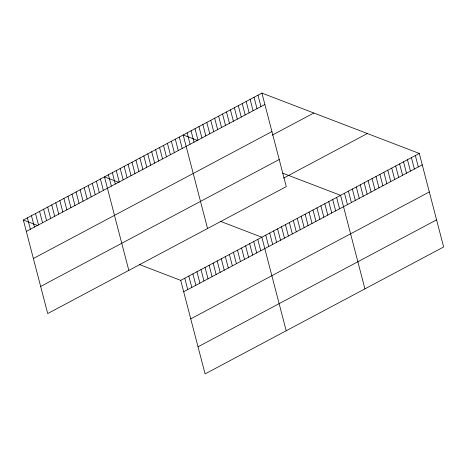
<?xml version="1.0" encoding="UTF-8"?>
<svg xmlns="http://www.w3.org/2000/svg" width="467" height="467" viewBox="0 0 467 467"><rect width="100%" height="100%" fill="white"/><g stroke="black" fill="none" stroke-linecap="round" stroke-linejoin="round"><path stroke-width="0.7" d="M261.917 93.091L286.277 186.619L47.71 313.55L23.35 220.021L261.917 93.091L419.29 153.45L443.65 246.979L205.083 373.909L180.723 280.381L139.178 264.445M26.315 231.398L264.882 104.474M33.373 258.508L271.94 131.583M272.238 135.15L313.847 113.014M40.652 286.44L279.219 159.51M283.568 178.114L367.354 133.533M180.723 280.381L419.29 153.45M183.683 291.758L422.25 164.833M190.746 318.868L429.313 191.943M198.02 346.8L436.587 219.869M197.617 140.514L183.192 134.981L207.552 228.503M282.681 173.14L340.56 195.34L364.925 288.863M118.887 182.399L104.462 176.865L128.822 270.393M220.29 221.288L261.835 237.224L286.195 330.753M23.35 220.021L37.774 225.555M415.35 155.546L418.315 166.923M411.415 157.642L414.381 169.019M407.481 159.737L410.44 171.115M403.541 161.827L406.506 173.21M399.606 163.923L402.572 175.3M395.672 166.018L398.631 177.396M391.731 168.114L394.697 179.491M387.797 170.21L390.762 181.587M383.862 172.3L386.822 183.683M379.922 174.395L382.887 185.773M375.988 176.491L378.953 187.868M372.053 178.587L375.019 189.964M368.113 180.676L371.078 192.06M364.178 182.772L367.144 194.149M360.244 184.868L363.209 196.245M356.303 186.963L359.269 198.341M352.369 189.053L355.334 200.436M348.435 191.149L351.4 202.526M344.5 193.245L347.46 204.622M336.625 197.436L339.591 208.813M332.691 199.526L335.65 210.909M328.75 201.621L331.716 212.999M324.816 203.717L327.781 215.094M320.882 205.813L323.841 217.19M316.941 207.903L319.907 219.286M313.007 209.998L315.972 221.376M309.072 212.094L312.032 223.471M305.132 214.19L308.097 225.567M301.197 216.279L304.163 227.662M297.263 218.375L300.223 229.752M293.323 220.471L296.288 231.848M257.982 95.186L260.942 106.564M289.388 222.566L292.354 233.944M254.042 97.282L257.008 108.659M285.454 224.656L288.413 236.039M250.108 99.378L253.073 110.755M281.513 226.752L284.479 238.129M246.173 101.467L249.133 112.851M277.579 228.848L280.544 240.225M242.233 103.563L245.198 114.94M273.644 230.943L276.604 242.32M238.298 105.659L241.264 117.036M269.704 233.039L272.67 244.416M234.364 107.754L237.329 119.132M265.77 235.129L268.735 246.512M230.424 109.85L233.389 121.227M226.489 111.94L229.455 123.323M257.778 239.384L260.744 250.761M222.555 114.036L225.52 125.413M253.721 241.538L256.687 252.921M218.614 116.131L221.58 127.509M249.664 243.698L252.629 255.075M214.68 118.227L217.645 129.604M245.613 245.858L248.572 257.235M210.745 120.317L213.711 131.7M241.556 248.012L244.521 259.395M206.811 122.412L209.771 133.79M237.499 250.172L240.464 261.549M202.871 124.508L205.836 135.885M233.442 252.332L236.407 263.709M198.936 126.604L201.902 137.981M229.39 254.486L232.35 265.863M195.002 128.694L197.961 140.077M225.333 256.646L228.299 268.023M191.061 130.789L194.027 142.166M221.276 258.8L224.242 270.183M187.127 132.885L190.092 144.262M217.219 260.96L220.185 272.337M213.168 263.119L216.128 274.497M179.252 137.076L182.218 148.453M209.111 265.274L212.076 276.657M175.318 139.166L178.283 150.549M205.054 267.433L208.019 278.811M171.383 141.262L174.343 152.639M200.997 269.593L203.962 280.971M167.443 143.357L170.408 154.735M196.946 271.747L199.905 283.13M163.508 145.453L166.474 156.83M192.889 273.907L195.854 285.284M159.574 147.543L162.534 158.926M188.831 276.067L191.797 287.444M155.634 149.638L158.599 161.016M184.774 278.221L187.74 289.598M151.699 151.734L154.665 163.111M147.765 153.83L150.724 165.207M143.824 155.92L146.79 167.303M139.89 158.015L142.855 169.393M135.955 160.111L138.915 171.488M132.015 162.207L134.981 173.584M128.081 164.296L131.046 175.68M124.146 166.392L127.106 177.769M120.206 168.488L123.171 179.865M116.271 170.583L119.237 181.961M112.337 172.679L115.302 184.056M108.397 174.769L111.362 186.152M100.405 179.024L103.37 190.402M96.354 181.178L99.313 192.562M92.297 183.338L95.262 194.716M88.24 185.498L91.205 196.876M84.183 187.652L87.148 199.03M80.131 189.812L83.091 201.189M76.074 191.972L79.04 203.349M72.017 194.126L74.983 205.503M67.96 196.286L70.926 207.663M63.909 198.44L66.869 209.823M59.852 200.6L62.817 211.977M55.795 202.76L58.76 214.137M51.738 204.914L54.703 216.297M47.687 207.074L50.646 218.451M43.629 209.234L46.595 220.611M39.572 211.388L42.538 222.771M35.515 213.547L38.481 224.925M31.464 215.707L34.424 227.085M27.407 217.861L30.367 229.239"/></g></svg>
